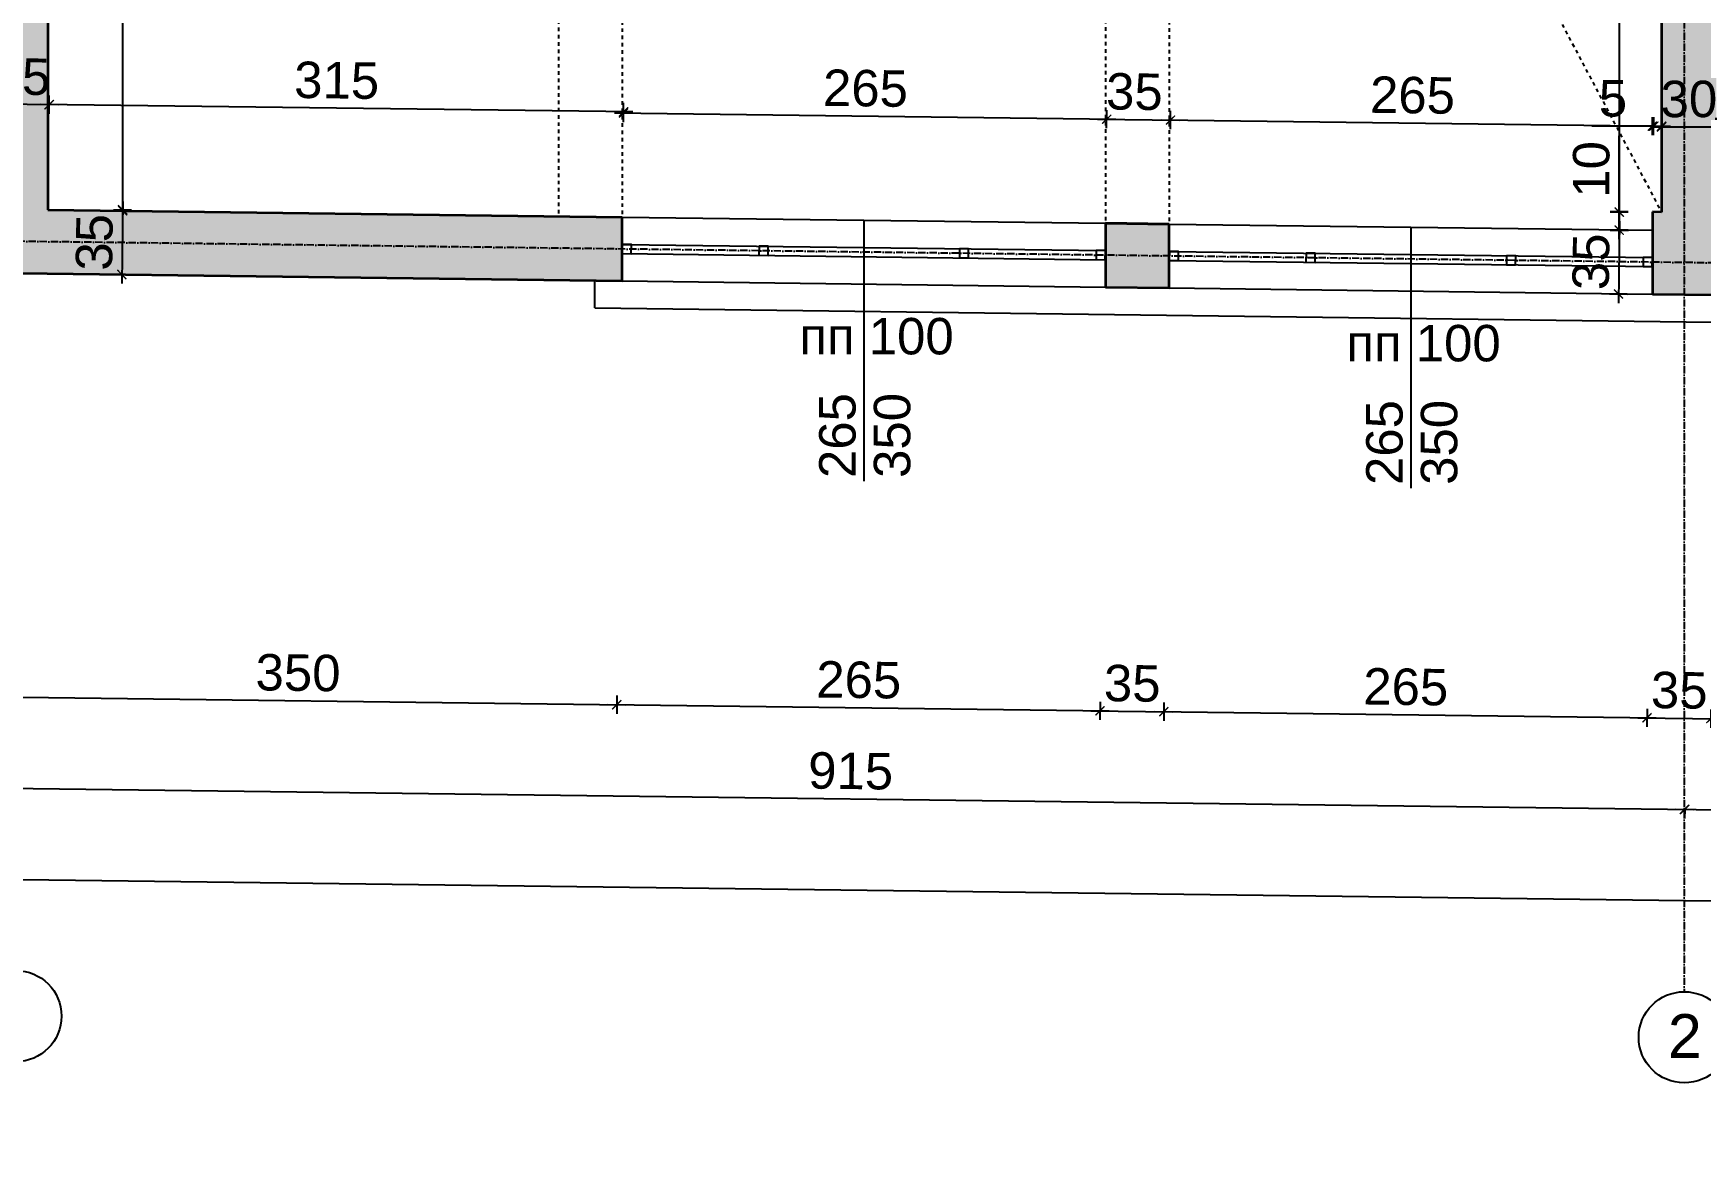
# Model space of a CAD drawing. Header units: inches. Extents: x -72385 to 39588, y -6525 to 66685.
# Drawn here: x -52290 to -51376, y 801 to 1424 of the extents above; entities that cross this region are included whole.
import ezdxf

# ---------------------------------------------------------------- set-up
doc = ezdxf.new("R2010")
doc.units = ezdxf.units.IN
doc.header["$MEASUREMENT"] = 0
doc.linetypes.add('DashDot', pattern=[0.6, 0.4, -0.1, 0, -0.1])
doc.linetypes.add('Hidden', pattern=[0.4, 0.2, -0.2])
for name, color, linetype, lineweight in [('Изгледни линии', 253, 'Continuous', 25), ('Надписи коти външни', 252, 'Continuous', 25), ('Надписи коти вътрешни', 252, 'Continuous', 25), ('Надписи Оси', 252, 'Continuous', 25), ('Надписи прозорци', 252, 'Continuous', 25), ('Оси', 252, 'DashDot', 25), ('Прозорци', 251, 'Continuous', 25), ('Пунктир', 253, 'Hidden', 25), ('Разрезни линии', 7, 'Continuous', 35), ('Щрих стени', 254, 'Continuous', 25)]:
    doc.layers.add(name, color=color, linetype=linetype, lineweight=lineweight)
doc.styles.add('Arial Regular', font='arial.ttf')
doc.styles.get("Standard").update_dxf_attribs({"font": 'arial.ttf'})
doc.dimstyles.new('Annotative', dxfattribs={"dimscale": 0, "dimtxt": 20, "dimasz": 5, "dimexe": 5, "dimexo": 5, "dimgap": 5, "dimtad": 1, "dimdec": 0, "dimzin": 0, "dimdsep": 46, "dimtxsty": 'Standard', "dimblk": 'ARCHTICK', "dimcen": 5, "dimdle": 5, "dimadec": 0, "dimazin": 0, "dimtfac": 1, "dimtdec": 0, "dimtofl": 0, "dimtmove": 0, "dimatfit": 3, "dimldrblk": 'ARCHTICK', "dimfxl": 5, "dimfxlon": 1, "dimtolj": 1, "dimtzin": 0, "dimarcsym": 1})

# ---------------------------------------------------------------- blocks, each defined once
blk = doc.blocks.new('_ArchTick')
at = {"color": 0, "linetype": 'ByBlock', "const_width": 0.15}
blk.add_lwpolyline([(-0.5, -0.5), (0.5, 0.5)], dxfattribs=at)
blk = doc.blocks.new('*D8057')
at = {"layer": 'Defpoints', "color": 0, "ltscale": 50, "transparency": 16777216}
for p in [(-51420.57, 1325.7), (-51402.53, 1325.7), (-51402.34, 1315.7)]:
    blk.add_point(p, dxfattribs=at)
at = {"layer": 'Надписи коти вътрешни', "color": 0, "lineweight": -2, "ltscale": 50, "transparency": 16777216}
for p, q in [((-51420.57, 1325.7), (-51420.57, 1367.4)), ((-51415.57, 1325.7), (-51425.57, 1325.7)), ((-51420.57, 1310.7), (-51420.57, 1325.7)), ((-51415.57, 1315.7), (-51425.57, 1315.7))]:
    blk.add_line(p, q, dxfattribs=at)
at = {"layer": 'Надписи коти вътрешни', "color": 0, "lineweight": -2, "ltscale": 50, "transparency": 16777216, "xscale": 5, "yscale": 5, "zscale": 5}
for p, rotation in [((-51420.57, 1325.7), 90), ((-51420.57, 1315.7), 270)]:
    blk.add_blockref('_ArchTick', p, dxfattribs=dict(at, rotation=rotation))
at = {"layer": 'Надписи коти вътрешни', "color": 0, "ltscale": 50, "transparency": 16777216, "insert": (-51435.78, 1349.05), "char_height": 20, "attachment_point": 5, "rotation": 90}
blk.add_mtext('\\A1;10', dxfattribs=at)
blk = doc.blocks.new('*D7987')
at = {"layer": 'Defpoints', "color": 0, "ltscale": 50, "transparency": 16777216}
for p in [(-51402.34, 1372.74), (-51402.34, 1340.7), (-51397.34, 1340.63)]:
    blk.add_point(p, dxfattribs=at)
at = {"layer": 'Надписи коти вътрешни', "color": 0, "lineweight": -2, "ltscale": 50, "transparency": 16777216}
for p, q in [((-51402.34, 1372.74), (-51435.6, 1372.74)), ((-51402.34, 1367.74), (-51402.34, 1377.74)), ((-51397.34, 1367.74), (-51397.34, 1377.74)), ((-51397.34, 1372.74), (-51392.34, 1372.74))]:
    blk.add_line(p, q, dxfattribs=at)
at = {"layer": 'Надписи коти вътрешни', "color": 0, "lineweight": -2, "ltscale": 50, "transparency": 16777216, "xscale": 5, "yscale": 5, "zscale": 5}
blk.add_blockref('_ArchTick', (-51402.34, 1372.74), dxfattribs=at)
at = {"layer": 'Надписи коти вътрешни', "color": 0, "lineweight": -2, "ltscale": 50, "transparency": 16777216, "xscale": 5, "yscale": 5, "zscale": 5, "rotation": 180}
blk.add_blockref('_ArchTick', (-51397.34, 1372.74), dxfattribs=at)
at = {"layer": 'Надписи коти вътрешни', "color": 0, "ltscale": 50, "transparency": 16777216, "insert": (-51423.97, 1387.91), "char_height": 20, "attachment_point": 5}
blk.add_mtext('\\A1;5', dxfattribs=at)
blk = doc.blocks.new('*D1745')
at = {"layer": 'Defpoints', "color": 0, "ltscale": 50, "transparency": 16777216}
for p in [(-51701.61, 1376.59), (-51967.34, 1322.89), (-51702.34, 1319.51)]:
    blk.add_point(p, dxfattribs=at)
at = {"layer": 'Надписи коти вътрешни', "color": 0, "lineweight": -2, "ltscale": 50, "transparency": 16777216}
for p, q in [((-51966.67, 1374.96), (-51966.55, 1384.96)), ((-51701.67, 1371.59), (-51701.55, 1381.59)), ((-51971.61, 1380.02), (-51696.61, 1376.52))]:
    blk.add_line(p, q, dxfattribs=at)
at = {"layer": 'Надписи коти вътрешни', "color": 0, "lineweight": -2, "ltscale": 50, "transparency": 16777216, "xscale": 5, "yscale": 5, "zscale": 5}
for p, rotation in [((-51966.61, 1379.96), 179.270628652547), ((-51701.61, 1376.59), 359.270628652547)]:
    blk.add_blockref('_ArchTick', p, dxfattribs=dict(at, rotation=rotation))
at = {"layer": 'Надписи коти вътрешни', "color": 0, "ltscale": 50, "transparency": 16777216, "insert": (-51833.92, 1393.48), "char_height": 20, "attachment_point": 5, "rotation": 359.27063}
blk.add_mtext('\\A1;265', dxfattribs=at)
blk = doc.blocks.new('*D1746')
at = {"layer": 'Defpoints', "color": 0, "ltscale": 50, "transparency": 16777216}
for p in [(-51666.61, 1376.14), (-51702.34, 1319.51), (-51667.34, 1319.07)]:
    blk.add_point(p, dxfattribs=at)
at = {"layer": 'Надписи коти вътрешни', "color": 0, "lineweight": -2, "ltscale": 50, "transparency": 16777216}
for p, q in [((-51701.67, 1371.59), (-51701.55, 1381.59)), ((-51666.67, 1371.14), (-51666.55, 1381.14)), ((-51706.61, 1376.65), (-51661.61, 1376.08))]:
    blk.add_line(p, q, dxfattribs=at)
at = {"layer": 'Надписи коти вътрешни', "color": 0, "lineweight": -2, "ltscale": 50, "transparency": 16777216, "xscale": 5, "yscale": 5, "zscale": 5}
for p, rotation in [((-51701.61, 1376.59), 179.2706286525344), ((-51666.61, 1376.14), 359.2706286525344)]:
    blk.add_blockref('_ArchTick', p, dxfattribs=dict(at, rotation=rotation))
at = {"layer": 'Надписи коти вътрешни', "color": 0, "ltscale": 50, "transparency": 16777216, "insert": (-51686.42, 1391.61), "char_height": 20, "attachment_point": 5, "rotation": 359.27063}
blk.add_mtext('\\A1;35', dxfattribs=at)
blk = doc.blocks.new('*D1747')
at = {"layer": 'Defpoints', "color": 0, "ltscale": 50, "transparency": 16777216}
for p in [(-51401.61, 1372.77), (-51667.34, 1319.07), (-51402.34, 1315.7)]:
    blk.add_point(p, dxfattribs=at)
at = {"layer": 'Надписи коти вътрешни', "color": 0, "lineweight": -2, "ltscale": 50, "transparency": 16777216}
for p, q in [((-51666.67, 1371.14), (-51666.55, 1381.14)), ((-51671.61, 1376.21), (-51396.61, 1372.7)), ((-51401.67, 1367.77), (-51401.55, 1377.77))]:
    blk.add_line(p, q, dxfattribs=at)
at = {"layer": 'Надписи коти вътрешни', "color": 0, "lineweight": -2, "ltscale": 50, "transparency": 16777216, "xscale": 5, "yscale": 5, "zscale": 5}
for p, rotation in [((-51666.61, 1376.14), 179.270628652547), ((-51401.61, 1372.77), 359.270628652547)]:
    blk.add_blockref('_ArchTick', p, dxfattribs=dict(at, rotation=rotation))
at = {"layer": 'Надписи коти вътрешни', "color": 0, "ltscale": 50, "transparency": 16777216, "insert": (-51533.92, 1389.67), "char_height": 20, "attachment_point": 5, "rotation": 359.27063}
blk.add_mtext('\\A1;265', dxfattribs=at)
blk = doc.blocks.new('*D7989')
at = {"layer": 'Defpoints', "color": 0, "ltscale": 50, "transparency": 16777216}
for p in [(-52281.6, 1384.61), (-52282.34, 1326.9), (-51967.34, 1322.89)]:
    blk.add_point(p, dxfattribs=at)
at = {"layer": 'Надписи коти вътрешни', "color": 0, "lineweight": -2, "ltscale": 50, "transparency": 16777216}
for p, q in [((-51961.6, 1380.54), (-52286.6, 1384.68)), ((-52281.67, 1379.61), (-52281.54, 1389.61)), ((-51966.67, 1375.6), (-51966.54, 1385.6))]:
    blk.add_line(p, q, dxfattribs=at)
at = {"layer": 'Надписи коти вътрешни', "color": 0, "lineweight": -2, "ltscale": 50, "transparency": 16777216, "xscale": 5, "yscale": 5, "zscale": 5}
for p, rotation in [((-52281.6, 1384.61), 179.2706286525469), ((-51966.6, 1380.6), 359.2706286525469)]:
    blk.add_blockref('_ArchTick', p, dxfattribs=dict(at, rotation=rotation))
at = {"layer": 'Надписи коти вътрешни', "color": 0, "ltscale": 50, "transparency": 16777216, "insert": (-52123.91, 1397.82), "char_height": 20, "attachment_point": 5, "rotation": 359.27063}
blk.add_mtext('\\A1;315', dxfattribs=at)
blk = doc.blocks.new('*D1749')
at = {"layer": 'Defpoints', "color": 0, "ltscale": 50, "transparency": 16777216}
for p in [(-51397.34, 1663.16), (-51420.57, 1325.63), (-51397.34, 1325.63)]:
    blk.add_point(p, dxfattribs=at)
at = {"layer": 'Надписи коти вътрешни', "color": 0, "lineweight": -2, "ltscale": 50, "transparency": 16777216}
for p, q in [((-51420.57, 1668.16), (-51420.57, 1320.63)), ((-51415.57, 1663.16), (-51425.57, 1663.16)), ((-51415.57, 1325.63), (-51425.57, 1325.63))]:
    blk.add_line(p, q, dxfattribs=at)
at = {"layer": 'Надписи коти вътрешни', "color": 0, "lineweight": -2, "ltscale": 50, "transparency": 16777216, "xscale": 5, "yscale": 5, "zscale": 5}
for p, rotation in [((-51420.57, 1663.16), 90), ((-51420.57, 1325.63), 270)]:
    blk.add_blockref('_ArchTick', p, dxfattribs=dict(at, rotation=rotation))
at = {"layer": 'Надписи коти вътрешни', "color": 0, "ltscale": 50, "transparency": 16777216, "insert": (-51435.78, 1494.4), "char_height": 20, "attachment_point": 5, "rotation": 90}
blk.add_mtext('\\A1;338', dxfattribs=at)
blk = doc.blocks.new('*D6302')
at = {"layer": 'Defpoints', "color": 0, "ltscale": 50, "transparency": 16777216}
for p in [(-52317.34, 1292.34), (-51967.34, 1287.88), (-51970.3, 1055.4)]:
    blk.add_point(p, dxfattribs=at)
at = {"layer": 'Надписи коти външни', "color": 0, "lineweight": -2, "ltscale": 50, "transparency": 16777216}
for p, q in [((-52320.23, 1064.86), (-52320.36, 1054.86)), ((-52325.3, 1059.92), (-51965.3, 1055.34)), ((-51970.23, 1060.4), (-51970.36, 1050.4))]:
    blk.add_line(p, q, dxfattribs=at)
at = {"layer": 'Надписи коти външни', "color": 0, "lineweight": -2, "ltscale": 50, "transparency": 16777216, "xscale": 5, "yscale": 5, "zscale": 5}
for p, rotation in [((-52320.3, 1059.86), 179.2706286525474), ((-51970.3, 1055.4), 359.2706286525474)]:
    blk.add_blockref('_ArchTick', p, dxfattribs=dict(at, rotation=rotation))
at = {"layer": 'Надписи коти външни', "color": 0, "ltscale": 50, "transparency": 16777216, "insert": (-52145.1, 1072.85), "char_height": 20, "attachment_point": 5, "rotation": 359.27063}
blk.add_mtext('\\A1;350', dxfattribs=at)
blk = doc.blocks.new('*D6303')
at = {"layer": 'Defpoints', "color": 0, "ltscale": 50, "transparency": 16777216}
for p in [(-51967.34, 1287.88), (-51702.34, 1284.51), (-51705.3, 1052.03)]:
    blk.add_point(p, dxfattribs=at)
at = {"layer": 'Надписи коти външни', "color": 0, "lineweight": -2, "ltscale": 50, "transparency": 16777216}
for p, q in [((-51975.3, 1055.47), (-51700.3, 1051.97)), ((-51970.23, 1060.4), (-51970.36, 1050.4)), ((-51705.23, 1057.03), (-51705.36, 1047.03))]:
    blk.add_line(p, q, dxfattribs=at)
at = {"layer": 'Надписи коти външни', "color": 0, "lineweight": -2, "ltscale": 50, "transparency": 16777216, "xscale": 5, "yscale": 5, "zscale": 5}
for p, rotation in [((-51970.3, 1055.4), 179.2706286525478), ((-51705.3, 1052.03), 359.2706286525477)]:
    blk.add_blockref('_ArchTick', p, dxfattribs=dict(at, rotation=rotation))
at = {"layer": 'Надписи коти външни', "color": 0, "ltscale": 50, "transparency": 16777216, "insert": (-51837.6, 1068.93), "char_height": 20, "attachment_point": 5, "rotation": 359.27063}
blk.add_mtext('\\A1;265', dxfattribs=at)
blk = doc.blocks.new('*D6304')
at = {"layer": 'Defpoints', "color": 0, "ltscale": 50, "transparency": 16777216}
for p in [(-51702.34, 1284.51), (-51667.34, 1284.07), (-51670.3, 1051.58)]:
    blk.add_point(p, dxfattribs=at)
at = {"layer": 'Надписи коти външни', "color": 0, "lineweight": -2, "ltscale": 50, "transparency": 16777216}
for p, q in [((-51710.3, 1052.09), (-51665.3, 1051.52)), ((-51705.23, 1057.03), (-51705.36, 1047.03)), ((-51670.23, 1056.58), (-51670.36, 1046.59))]:
    blk.add_line(p, q, dxfattribs=at)
at = {"layer": 'Надписи коти външни', "color": 0, "lineweight": -2, "ltscale": 50, "transparency": 16777216, "xscale": 5, "yscale": 5, "zscale": 5}
for p, rotation in [((-51705.3, 1052.03), 179.2706286525463), ((-51670.3, 1051.58), 359.2706286525462)]:
    blk.add_blockref('_ArchTick', p, dxfattribs=dict(at, rotation=rotation))
at = {"layer": 'Надписи коти външни', "color": 0, "ltscale": 50, "transparency": 16777216, "insert": (-51687.6, 1067.02), "char_height": 20, "attachment_point": 5, "rotation": 359.27063}
blk.add_mtext('\\A1;35', dxfattribs=at)
blk = doc.blocks.new('*D6305')
at = {"layer": 'Defpoints', "color": 0, "ltscale": 50, "transparency": 16777216}
for p in [(-51667.34, 1284.07), (-51402.34, 1280.69), (-51405.3, 1048.21)]:
    blk.add_point(p, dxfattribs=at)
at = {"layer": 'Надписи коти външни', "color": 0, "lineweight": -2, "ltscale": 50, "transparency": 16777216}
for p, q in [((-51675.3, 1051.65), (-51400.3, 1048.15)), ((-51670.23, 1056.58), (-51670.36, 1046.59)), ((-51405.23, 1053.21), (-51405.36, 1043.21))]:
    blk.add_line(p, q, dxfattribs=at)
at = {"layer": 'Надписи коти външни', "color": 0, "lineweight": -2, "ltscale": 50, "transparency": 16777216, "xscale": 5, "yscale": 5, "zscale": 5}
for p, rotation in [((-51670.3, 1051.58), 179.2706286525471), ((-51405.3, 1048.21), 359.2706286525471)]:
    blk.add_blockref('_ArchTick', p, dxfattribs=dict(at, rotation=rotation))
at = {"layer": 'Надписи коти външни', "color": 0, "ltscale": 50, "transparency": 16777216, "insert": (-51537.6, 1065.11), "char_height": 20, "attachment_point": 5, "rotation": 359.27063}
blk.add_mtext('\\A1;265', dxfattribs=at)
blk = doc.blocks.new('*D6306')
at = {"layer": 'Defpoints', "color": 0, "ltscale": 50, "transparency": 16777216}
for p in [(-51402.34, 1280.69), (-51367.34, 1280.25), (-51370.3, 1047.77)]:
    blk.add_point(p, dxfattribs=at)
at = {"layer": 'Надписи коти външни', "color": 0, "lineweight": -2, "ltscale": 50, "transparency": 16777216}
for p, q in [((-51405.23, 1053.21), (-51405.36, 1043.21)), ((-51370.23, 1052.77), (-51370.36, 1042.77)), ((-51410.3, 1048.27), (-51365.3, 1047.7))]:
    blk.add_line(p, q, dxfattribs=at)
at = {"layer": 'Надписи коти външни', "color": 0, "lineweight": -2, "ltscale": 50, "transparency": 16777216, "xscale": 5, "yscale": 5, "zscale": 5}
for p, rotation in [((-51405.3, 1048.21), 179.270628652552), ((-51370.3, 1047.77), 359.270628652552)]:
    blk.add_blockref('_ArchTick', p, dxfattribs=dict(at, rotation=rotation))
at = {"layer": 'Надписи коти външни', "color": 0, "ltscale": 50, "transparency": 16777216, "insert": (-51387.6, 1063.21), "char_height": 20, "attachment_point": 5, "rotation": 359.27063}
blk.add_mtext('\\A1;35', dxfattribs=at)
blk = doc.blocks.new('*D6376')
at = {"layer": 'Defpoints', "color": 0, "ltscale": 50, "transparency": 16777216}
for p in [(-52299.84, 1009.6), (-51384.61, 997.94), (-51384.61, 997.94)]:
    blk.add_point(p, dxfattribs=at)
at = {"layer": 'Надписи коти външни', "color": 0, "lineweight": -2, "ltscale": 50, "transparency": 16777216}
for p, q in [((-52304.84, 1009.66), (-51379.61, 997.88)), ((-52299.84, 1009.6), (-52299.9, 1004.6)), ((-51384.61, 997.94), (-51384.68, 992.94))]:
    blk.add_line(p, q, dxfattribs=at)
at = {"layer": 'Надписи коти външни', "color": 0, "lineweight": -2, "ltscale": 50, "transparency": 16777216, "xscale": 5, "yscale": 5, "zscale": 5}
for p, rotation in [((-52299.84, 1009.6), 179.2706286525471), ((-51384.61, 997.94), 359.2706286525471)]:
    blk.add_blockref('_ArchTick', p, dxfattribs=dict(at, rotation=rotation))
at = {"layer": 'Надписи коти външни', "color": 0, "ltscale": 50, "transparency": 16777216, "insert": (-51842.03, 1018.98), "char_height": 20, "attachment_point": 5, "rotation": 359.27063}
blk.add_mtext('\\A1;915', dxfattribs=at)
blk = doc.blocks.new('*D6377')
at = {"layer": 'Defpoints', "color": 0, "ltscale": 50, "transparency": 16777216}
for p in [(-51384.84, 997.95), (-50784.84, 990.31), (-50784.84, 990.31)]:
    blk.add_point(p, dxfattribs=at)
at = {"layer": 'Надписи коти външни', "color": 0, "lineweight": -2, "ltscale": 50, "transparency": 16777216}
for p, q in [((-51389.84, 998.01), (-50779.84, 990.24)), ((-51384.84, 997.95), (-51384.9, 992.95)), ((-50784.84, 990.31), (-50784.9, 985.31))]:
    blk.add_line(p, q, dxfattribs=at)
at = {"layer": 'Надписи коти външни', "color": 0, "lineweight": -2, "ltscale": 50, "transparency": 16777216, "xscale": 5, "yscale": 5, "zscale": 5}
for p, rotation in [((-51384.84, 997.95), 179.2706286525473), ((-50784.84, 990.31), 359.2706286525473)]:
    blk.add_blockref('_ArchTick', p, dxfattribs=dict(at, rotation=rotation))
at = {"layer": 'Надписи коти външни', "color": 0, "ltscale": 50, "transparency": 16777216, "insert": (-51084.64, 1009.34), "char_height": 20, "attachment_point": 5, "rotation": 359.27063}
blk.add_mtext('\\A1;600', dxfattribs=at)
blk = doc.blocks.new('*D6427')
at = {"layer": 'Defpoints', "color": 0, "ltscale": 50, "transparency": 16777216}
for p in [(-52317.34, 1292.34), (-40222.34, 1138.36), (-40226.57, 805.89)]:
    blk.add_point(p, dxfattribs=at)
at = {"layer": 'Надписи коти външни', "color": 0, "lineweight": -2, "ltscale": 50, "transparency": 16777216}
for p, q in [((-52321.51, 964.87), (-52321.63, 954.87)), ((-52326.57, 959.93), (-40221.57, 805.83)), ((-40226.51, 810.89), (-40226.63, 800.89))]:
    blk.add_line(p, q, dxfattribs=at)
at = {"layer": 'Надписи коти външни', "color": 0, "lineweight": -2, "ltscale": 50, "transparency": 16777216, "xscale": 5, "yscale": 5, "zscale": 5}
for p, rotation in [((-52321.57, 959.87), 179.2706286525472), ((-40226.57, 805.89), 359.2706286525473)]:
    blk.add_blockref('_ArchTick', p, dxfattribs=dict(at, rotation=rotation))
at = {"layer": 'Надписи коти външни', "color": 0, "ltscale": 50, "transparency": 16777216, "insert": (-46273.88, 898.09), "char_height": 20, "attachment_point": 5, "rotation": 359.27063}
blk.add_mtext('\\A1;12095', dxfattribs=at)
blk = doc.blocks.new('*D7986')
at = {"layer": 'Defpoints', "color": 0, "ltscale": 10, "transparency": 16777216}
for p in [(-51367.34, 1372.33), (-51397.34, 1325.63), (-51367.34, 1325.63)]:
    blk.add_point(p, dxfattribs=at)
at = {"layer": 'Надписи коти вътрешни', "color": 0, "lineweight": -2, "ltscale": 10, "transparency": 16777216}
for p, q in [((-51402.34, 1372.33), (-51362.34, 1372.33)), ((-51397.34, 1367.33), (-51397.34, 1377.33)), ((-51367.34, 1367.33), (-51367.34, 1377.33))]:
    blk.add_line(p, q, dxfattribs=at)
at = {"layer": 'Надписи коти вътрешни', "color": 0, "lineweight": -2, "ltscale": 10, "transparency": 16777216, "xscale": 5, "yscale": 5, "zscale": 5, "rotation": 180}
blk.add_blockref('_ArchTick', (-51397.34, 1372.33), dxfattribs=at)
at = {"layer": 'Надписи коти вътрешни', "color": 0, "lineweight": -2, "ltscale": 10, "transparency": 16777216, "xscale": 5, "yscale": 5, "zscale": 5}
blk.add_blockref('_ArchTick', (-51367.34, 1372.33), dxfattribs=at)
at = {"layer": 'Надписи коти вътрешни', "color": 0, "ltscale": 10, "transparency": 16777216, "insert": (-51382.34, 1387.55), "char_height": 20, "attachment_point": 5}
blk.add_mtext('\\A1;30', dxfattribs=at)
blk = doc.blocks.new('*D7988')
at = {"layer": 'Defpoints', "color": 0, "ltscale": 10, "transparency": 16777216}
for p in [(-52316.68, 1384.85), (-52317.34, 1327.3), (-52282.34, 1326.9)]:
    blk.add_point(p, dxfattribs=at)
at = {"layer": 'Надписи коти вътрешни', "color": 0, "lineweight": -2, "ltscale": 10, "transparency": 16777216}
for p, q in [((-52276.68, 1384.39), (-52321.68, 1384.91)), ((-52316.74, 1379.85), (-52316.63, 1389.85)), ((-52281.74, 1379.45), (-52281.63, 1389.45))]:
    blk.add_line(p, q, dxfattribs=at)
at = {"layer": 'Надписи коти вътрешни', "color": 0, "lineweight": -2, "ltscale": 10, "transparency": 16777216, "xscale": 5, "yscale": 5, "zscale": 5}
for p, rotation in [((-52316.68, 1384.85), 179.3479508076591), ((-52281.68, 1384.45), 359.3479508076591)]:
    blk.add_blockref('_ArchTick', p, dxfattribs=dict(at, rotation=rotation))
at = {"layer": 'Надписи коти вътрешни', "color": 0, "ltscale": 10, "transparency": 16777216, "insert": (-52296.51, 1399.84), "char_height": 20, "attachment_point": 5, "rotation": 359.34795}
blk.add_mtext('\\A1;35', dxfattribs=at)
blk = doc.blocks.new('*D8009')
at = {"layer": 'Defpoints', "color": 0, "ltscale": 10, "transparency": 16777216}
for p in [(-52282.34, 1674.43), (-52282.34, 1326.9), (-52241.38, 1326.9)]:
    blk.add_point(p, dxfattribs=at)
at = {"layer": 'Надписи коти вътрешни', "color": 0, "lineweight": -2, "ltscale": 10, "transparency": 16777216}
for p, q in [((-52246.38, 1674.43), (-52236.38, 1674.43)), ((-52241.38, 1679.43), (-52241.38, 1321.9)), ((-52246.38, 1326.9), (-52236.38, 1326.9))]:
    blk.add_line(p, q, dxfattribs=at)
at = {"layer": 'Надписи коти вътрешни', "color": 0, "lineweight": -2, "ltscale": 10, "transparency": 16777216, "xscale": 5, "yscale": 5, "zscale": 5}
for p, rotation in [((-52241.38, 1674.43), 90), ((-52241.38, 1326.9), 270)]:
    blk.add_blockref('_ArchTick', p, dxfattribs=dict(at, rotation=rotation))
at = {"layer": 'Надписи коти вътрешни', "color": 0, "ltscale": 10, "transparency": 16777216, "insert": (-52256.6, 1500.66), "char_height": 20, "attachment_point": 5, "rotation": 90}
blk.add_mtext('\\A1;348', dxfattribs=at)
blk = doc.blocks.new('*D8010')
at = {"layer": 'Defpoints', "color": 0, "ltscale": 10, "transparency": 16777216}
for p in [(-52282.34, 1326.9), (-52282.78, 1291.9), (-52241.77, 1291.38)]:
    blk.add_point(p, dxfattribs=at)
at = {"layer": 'Надписи коти вътрешни', "color": 0, "lineweight": -2, "ltscale": 10, "transparency": 16777216}
for p, q in [((-52246.32, 1326.44), (-52236.32, 1326.31)), ((-52241.26, 1331.38), (-52241.83, 1286.38)), ((-52246.77, 1291.44), (-52236.77, 1291.31))]:
    blk.add_line(p, q, dxfattribs=at)
at = {"layer": 'Надписи коти вътрешни', "color": 0, "lineweight": -2, "ltscale": 10, "transparency": 16777216, "xscale": 5, "yscale": 5, "zscale": 5}
for p, rotation in [((-52241.32, 1326.38), 89.2706286525334), ((-52241.77, 1291.38), 269.2706286525334)]:
    blk.add_blockref('_ArchTick', p, dxfattribs=dict(at, rotation=rotation))
at = {"layer": 'Надписи коти вътрешни', "color": 0, "ltscale": 10, "transparency": 16777216, "insert": (-52256.76, 1309.07), "char_height": 20, "attachment_point": 5, "rotation": 89.27063}
blk.add_mtext('\\A1;35', dxfattribs=at)
blk = doc.blocks.new('*D8058')
at = {"layer": 'Defpoints', "color": 0, "ltscale": 10, "transparency": 16777216}
for p in [(-51461.52, 1316.22), (-51461.97, 1281.22), (-51420.95, 1280.7)]:
    blk.add_point(p, dxfattribs=at)
at = {"layer": 'Надписи коти вътрешни', "color": 0, "lineweight": -2, "ltscale": 10, "transparency": 16777216}
for p, q in [((-51420.45, 1320.69), (-51421.02, 1275.7)), ((-51425.51, 1315.76), (-51415.51, 1315.63)), ((-51425.95, 1280.76), (-51415.95, 1280.63))]:
    blk.add_line(p, q, dxfattribs=at)
at = {"layer": 'Надписи коти вътрешни', "color": 0, "lineweight": -2, "ltscale": 10, "transparency": 16777216, "xscale": 5, "yscale": 5, "zscale": 5}
for p, rotation in [((-51420.51, 1315.69), 89.2706286525334), ((-51420.95, 1280.7), 269.2706286525334)]:
    blk.add_blockref('_ArchTick', p, dxfattribs=dict(at, rotation=rotation))
at = {"layer": 'Надписи коти вътрешни', "color": 0, "ltscale": 10, "transparency": 16777216, "insert": (-51435.95, 1298.39), "char_height": 20, "attachment_point": 5, "rotation": 89.27063}
blk.add_mtext('\\A1;35', dxfattribs=at)

msp = doc.modelspace()

# ---------------------------------------------------------------- hatches: boundary and pattern name
at = {"layer": 'Щрих стени', "ltscale": 10}
h = msp.add_hatch(color=256, dxfattribs=at)
h.dxf.hatch_style = 1
h.paths.add_polyline_path([(-51802.34, 3120.93), (-52317.34, 3127.49), (-52317.34, 2319.92), (-52282.34, 2319.48), (-52282.34, 2554.5), (-52272.34, 2554.37), (-52272.34, 3091.91), (-52102.34, 3089.75), (-52102.34, 3054.75), (-52072.34, 3054.36), (-52072.34, 3089.37), (-51747.34, 3085.23), (-51747.34, 3050.23), (-51717.34, 3049.85), (-51717.34, 3084.85), (-51702.34, 3084.66), (-51702.34, 3104.66), (-51802.34, 3105.93)])
h.paths.add_polyline_path([(-52062.34, 2919.23), (-52072.34, 2919.35), (-52072.34, 2964.36), (-52102.34, 2964.74), (-52102.34, 2177.18), (-52072.34, 2176.79), (-52072.34, 2889.35), (-52062.34, 2889.22)])
h.paths.add_polyline_path([(-51677.34, 2914.33), (-51687.34, 2914.45), (-51687.34, 2929.45), (-51717.34, 2929.84), (-51717.34, 2959.84), (-51747.34, 2960.22), (-51747.34, 2915.22), (-51962.34, 2917.95), (-51962.34, 2887.95), (-51677.34, 2884.32)])
h.paths.add_polyline_path([(-51367.34, 3115.4), (-51612.34, 3118.51), (-51612.34, 3083.51), (-51397.34, 3080.77), (-51397.34, 2520.73), (-51402.34, 2520.79), (-51402.34, 2475.79), (-51397.34, 2475.73), (-51397.34, 2043.19), (-51547.34, 2045.1), (-51547.34, 2395.13), (-51577.34, 2395.51), (-51577.34, 2045.48), (-51592.34, 2045.67), (-51592.34, 2015.67), (-51397.34, 2013.19), (-51397.34, 1895.68), (-51399.84, 1895.71), (-51399.84, 1860.71), (-51397.34, 1860.68), (-51397.34, 1858.18), (-51367.34, 1857.79), (-51367.34, 1860.29), (-51337.34, 1859.91), (-51248.77, 1901.06), (-51255.09, 1914.66), (-51337.34, 1876.45), (-51337.34, 1894.91), (-51367.34, 1895.3), (-51367.34, 2485.34), (-51337.34, 2484.96), (-51337.34, 2519.97), (-51367.34, 2520.35)])
h.paths.add_polyline_path([(-51547.34, 2912.67), (-51577.34, 2913.05), (-51577.34, 2495.52), (-51547.34, 2495.14)], flags=17)
h.paths.add_polyline_path([(-51692.34, 2046.95), (-52072.34, 2051.78), (-52072.34, 2076.79), (-52102.34, 2077.17), (-52102.34, 2052.17), (-52317.34, 2054.9), (-52317.34, 2019.9), (-52282.34, 2019.45), (-52282.34, 2024.45), (-51747.34, 2017.64), (-51747.34, 1905.13), (-51717.34, 1904.75), (-51717.34, 2017.26), (-51692.34, 2016.94)])
h.paths.add_polyline_path([(-51597.34, 1695.71), (-51717.34, 1697.24), (-51717.34, 1804.74), (-51747.34, 1805.13), (-51747.34, 1697.62), (-52282.34, 1704.43), (-52282.34, 1754.45), (-52317.34, 1754.9), (-52317.34, 1292.34), (-51967.34, 1287.88), (-51967.34, 1322.89), (-52282.34, 1326.9), (-52282.34, 1674.43), (-51597.34, 1665.71)])
h.paths.add_polyline_path([(-51667.34, 1319.07), (-51702.34, 1319.51), (-51702.34, 1284.51), (-51667.34, 1284.07)])
h.paths.add_polyline_path([(-51367.34, 1707.78), (-51397.34, 1708.16), (-51397.34, 1693.16), (-51497.34, 1694.44), (-51497.34, 1664.43), (-51397.34, 1663.16), (-51397.34, 1325.63), (-51402.34, 1325.7), (-51402.34, 1280.69), (-51367.34, 1280.25)])

# ---------------------------------------------------------------- linework, layer by layer
at = {"layer": 'Изгледни линии', "ltscale": 50}
for p, q in [((-51967.34, 1322.89), (-51702.34, 1319.51)), ((-51667.34, 1319.07), (-51402.34, 1315.7)), ((-51982.34, 1273.07), (-51982.34, 1288.08)), ((-51967.34, 1287.88), (-51702.34, 1284.51)), ((-51667.34, 1284.07), (-51402.34, 1280.69)), ((-51982.34, 1273.07), (-47487.34, 1215.85))]:
    msp.add_line(p, q, dxfattribs=at)
at = {"layer": 'Надписи Оси', "ltscale": 50}
for centre in [(-52299.84, 884.59), (-51384.84, 872.94)]:
    msp.add_circle(centre, 25, dxfattribs=at)
at = {"layer": 'Надписи прозорци', "ltscale": 50}
for p, q in [((-51834.84, 1321.2), (-51834.84, 1178.05)), ((-51534.84, 1317.38), (-51534.84, 1174.23))]:
    msp.add_line(p, q, dxfattribs=at)
at = {"layer": 'Оси', "ltscale": 10}
for p, q in [((-51384.84, 3498.15), (-51384.84, 897.94)), ((-39839.84, 1151), (-52699.84, 1314.71))]:
    msp.add_line(p, q, dxfattribs=at)
at = {"layer": 'Прозорци', "ltscale": 50}
for p, q in [((-51967.34, 1307.89), (-51702.34, 1304.51)), ((-51967.34, 1302.89), (-51702.34, 1299.51)), ((-51667.34, 1304.07), (-51402.34, 1300.69)), ((-51667.34, 1299.07), (-51402.34, 1295.69))]:
    msp.add_line(p, q, dxfattribs=at)
for points in [[(-51967.34, 1302.89), (-51962.34, 1302.82), (-51962.27, 1307.82), (-51967.27, 1307.89), (-51967.34, 1302.89)], [(-51892.35, 1301.93), (-51887.35, 1301.87), (-51887.29, 1306.87), (-51892.29, 1306.93), (-51892.35, 1301.93)], [(-51782.39, 1300.53), (-51777.39, 1300.47), (-51777.33, 1305.47), (-51782.32, 1305.53), (-51782.39, 1300.53)], [(-51707.4, 1299.58), (-51702.4, 1299.52), (-51702.34, 1304.52), (-51707.34, 1304.58), (-51707.4, 1299.58)], [(-51667.34, 1299.07), (-51662.34, 1299), (-51662.27, 1304), (-51667.27, 1304.07), (-51667.34, 1299.07)], [(-51592.35, 1298.11), (-51587.35, 1298.05), (-51587.29, 1303.05), (-51592.29, 1303.11), (-51592.35, 1298.11)], [(-51482.39, 1296.71), (-51477.39, 1296.65), (-51477.33, 1301.65), (-51482.32, 1301.71), (-51482.39, 1296.71)], [(-51407.4, 1295.76), (-51402.4, 1295.7), (-51402.34, 1300.7), (-51407.34, 1300.76), (-51407.4, 1295.76)]]:
    msp.add_lwpolyline(points, dxfattribs=at)
at = {"layer": 'Пунктир', "ltscale": 10}
for p, q in [((-52002.34, 1670.86), (-52002.34, 1323.33)), ((-51967.34, 1670.42), (-51967.34, 1322.89)), ((-51702.34, 1667.04), (-51702.34, 1319.51)), ((-51667.34, 1666.6), (-51667.34, 1319.07)), ((-51577.34, 1665.45), (-51397.34, 1325.63))]:
    msp.add_line(p, q, dxfattribs=at)
at = {"layer": 'Разрезни линии', "ltscale": 50}
for p, q in [((-52282.34, 1674.43), (-52282.34, 1326.9)), ((-51397.34, 1663.16), (-51397.34, 1325.63)), ((-52282.34, 1326.9), (-51967.34, 1322.89)), ((-51967.34, 1287.88), (-51967.34, 1322.89)), ((-51702.34, 1319.51), (-51667.34, 1319.07)), ((-51702.34, 1319.51), (-51702.34, 1284.51)), ((-51667.34, 1319.07), (-51702.34, 1319.51)), ((-51667.34, 1284.07), (-51667.34, 1319.07)), ((-51397.34, 1325.63), (-51402.34, 1325.7)), ((-51402.34, 1325.7), (-51402.34, 1280.69)), ((-52317.34, 1292.34), (-51967.34, 1287.88)), ((-51702.34, 1284.51), (-51667.34, 1284.07)), ((-51702.34, 1284.51), (-51667.34, 1284.07)), ((-51402.34, 1280.69), (-51367.34, 1280.25))]:
    msp.add_line(p, q, dxfattribs=at)

# ---------------------------------------------------------------- texts
at = {"layer": 'Надписи Оси', "ltscale": 100, "insert": (-51398.16, 885.66), "char_height": 24, "width": 27.2128, "attachment_point": 1, "style": 'Arial Regular'}
msp.add_mtext('\\pxqc;2', dxfattribs=at)
at = {"layer": 'Надписи прозорци', "ltscale": 100, "char_height": 20, "width": 180.4891, "attachment_point": 1, "style": 'Arial Regular'}
for insert in [(-51870.15, 1267.56), (-51570.15, 1263.74)]:
    msp.add_mtext('пп 100', dxfattribs=dict(at, insert=insert))
at = {"layer": 'Надписи прозорци', "ltscale": 100, "char_height": 20, "width": 180.4891, "attachment_point": 3, "rotation": 90, "style": 'Arial Regular'}
for s, insert in [('350', (-51829.35, 1226.42)), ('265', (-51859.35, 1226.34)), ('265', (-51559.35, 1222.52)), ('350', (-51529.35, 1222.6))]:
    msp.add_mtext(s, dxfattribs=dict(at, insert=insert))

# ---------------------------------------------------------------- dimensions: what is measured, and where the dimension line sits
at = {"layer": 'Надписи коти външни', "ltscale": 50}
dim = msp.add_aligned_dim(p1=(-52317.34, 1292.34), p2=(-40222.34, 1138.36), distance=-332.5, text='12095', dimstyle='Annotative', override={"dimscale": 0, "dimtix": 0, "dimtofl": 0, "dimtmove": 0, "dimatfit": 3}, dxfattribs=at)
dim.commit()
dim.dimension.update_dxf_attribs({"geometry": '*D6427', "text_midpoint": (-46273.88, 898.09)})
for p1, p2, distance, picture, middle in [((-52317.34, 1292.34), (-51967.34, 1287.88), -232.5, '*D6302', (-52145.1, 1072.85)), ((-51967.34, 1287.88), (-51702.34, 1284.51), -232.5, '*D6303', (-51837.6, 1068.93)), ((-51667.34, 1284.07), (-51402.34, 1280.69), -232.5, '*D6305', (-51537.6, 1065.11)), ((-52299.84, 1009.6), (-51384.61, 997.94), 0, '*D6376', (-51842.03, 1018.98)), ((-51384.84, 997.95), (-50784.84, 990.31), 0, '*D6377', (-51084.64, 1009.34))]:
    dim = msp.add_aligned_dim(p1=p1, p2=p2, distance=distance, dimstyle='Annotative', override={"dimscale": 0, "dimtix": 0, "dimtofl": 0, "dimtmove": 0, "dimatfit": 3}, dxfattribs=at)
    dim.commit()
    dim.dimension.update_dxf_attribs({"geometry": picture, "text_midpoint": middle})
for base, p1, p2, picture, middle in [((-51670.3, 1051.58), (-51702.34, 1284.51), (-51667.34, 1284.07), '*D6304', (-51687.8, 1051.81)), ((-51370.3, 1047.77), (-51402.34, 1280.69), (-51367.34, 1280.25), '*D6306', (-51387.8, 1047.99))]:
    dim = msp.add_linear_dim(base=base, p1=p1, p2=p2, angle=359.27063, dimstyle='Annotative', override={"dimscale": 0, "dimtix": 0, "dimtofl": 0, "dimtmove": 0, "dimatfit": 3}, dxfattribs=at)
    dim.commit()
    dim.dimension.update_dxf_attribs({"geometry": picture, "text_midpoint": middle, "dimtype": 129})
at = {"layer": 'Надписи коти вътрешни', "ltscale": 10}
dim = msp.add_aligned_dim(p1=(-52282.34, 1674.43), p2=(-52282.34, 1326.9), distance=40.96, dimstyle='Annotative', override={"dimscale": 0, "dimtix": 0, "dimtofl": 0, "dimtmove": 0, "dimatfit": 3}, dxfattribs=at)
dim.commit()
dim.dimension.update_dxf_attribs({"geometry": '*D8009', "text_midpoint": (-52256.6, 1500.66)})
at = {"layer": 'Надписи коти вътрешни', "ltscale": 50}
dim = msp.add_linear_dim(base=(-51420.57, 1325.63), p1=(-51397.34, 1663.16), p2=(-51397.34, 1325.63), angle=90, dimstyle='Annotative', override={"dimscale": 0, "dimtix": 0, "dimtofl": 0, "dimtmove": 0, "dimatfit": 3}, dxfattribs=at)
dim.commit()
dim.dimension.update_dxf_attribs({"geometry": '*D1749', "text_midpoint": (-51435.78, 1494.4)})
at = {"layer": 'Надписи коти вътрешни', "ltscale": 10}
for base, p1, p2, angle, picture, middle in [((-52316.68, 1384.85), (-52282.34, 1326.9), (-52317.34, 1327.3), 179.34795, '*D7988', (-52296.68, 1384.62)), ((-51367.34, 1372.33), (-51397.34, 1325.63), (-51367.34, 1325.63), 0, '*D7986', (-51382.34, 1372.33)), ((-52241.77, 1291.38), (-52282.34, 1326.9), (-52282.78, 1291.9), 269.27063, '*D8010', (-52241.55, 1308.88)), ((-51420.95, 1280.7), (-51461.52, 1316.22), (-51461.97, 1281.22), 269.27063, '*D8058', (-51420.73, 1298.2))]:
    dim = msp.add_linear_dim(base=base, p1=p1, p2=p2, angle=angle, dimstyle='Annotative', override={"dimscale": 0, "dimtix": 0, "dimtofl": 0, "dimtmove": 0, "dimatfit": 3}, dxfattribs=at)
    dim.commit()
    dim.dimension.update_dxf_attribs({"geometry": picture, "text_midpoint": middle, "dimtype": 129})
at = {"layer": 'Надписи коти вътрешни', "ltscale": 50}
for p1, p2, distance, picture, middle in [((-51967.34, 1322.89), (-52282.34, 1326.9), -57.72, '*D7989', (-52123.91, 1397.82)), ((-51967.34, 1322.89), (-51702.34, 1319.51), 57.08, '*D1745', (-51833.92, 1393.48)), ((-51667.34, 1319.07), (-51402.34, 1315.7), 57.08, '*D1747', (-51533.92, 1389.67))]:
    dim = msp.add_aligned_dim(p1=p1, p2=p2, distance=distance, dimstyle='Annotative', override={"dimscale": 0, "dimtix": 0, "dimtofl": 0, "dimtmove": 0, "dimatfit": 3}, dxfattribs=at)
    dim.commit()
    dim.dimension.update_dxf_attribs({"geometry": picture, "text_midpoint": middle})
for base, p1, p2, angle, picture, middle, dimtype in [((-51666.61, 1376.14), (-51702.34, 1319.51), (-51667.34, 1319.07), 359.27063, '*D1746', (-51686.61, 1376.4), 129), ((-51420.57, 1325.7), (-51402.34, 1315.7), (-51402.53, 1325.7), 90, '*D8057', (-51420.57, 1349.05), 128)]:
    dim = msp.add_linear_dim(base=base, p1=p1, p2=p2, angle=angle, dimstyle='Annotative', override={"dimscale": 0, "dimtix": 0, "dimtofl": 0, "dimtmove": 0, "dimatfit": 3}, dxfattribs=at)
    dim.commit()
    dim.dimension.update_dxf_attribs({"geometry": picture, "text_midpoint": middle, "dimtype": dimtype})
dim = msp.add_linear_dim(base=(-51402.34, 1372.74), p1=(-51397.34, 1340.63), p2=(-51402.34, 1340.7), dimstyle='Annotative', override={"dimscale": 0, "dimtix": 0, "dimtofl": 0, "dimtmove": 0, "dimatfit": 3}, dxfattribs=at)
dim.commit()
dim.dimension.update_dxf_attribs({"geometry": '*D7987', "text_midpoint": (-51423.97, 1372.74), "dimtype": 128})

doc.saveas('drawing.dxf')
